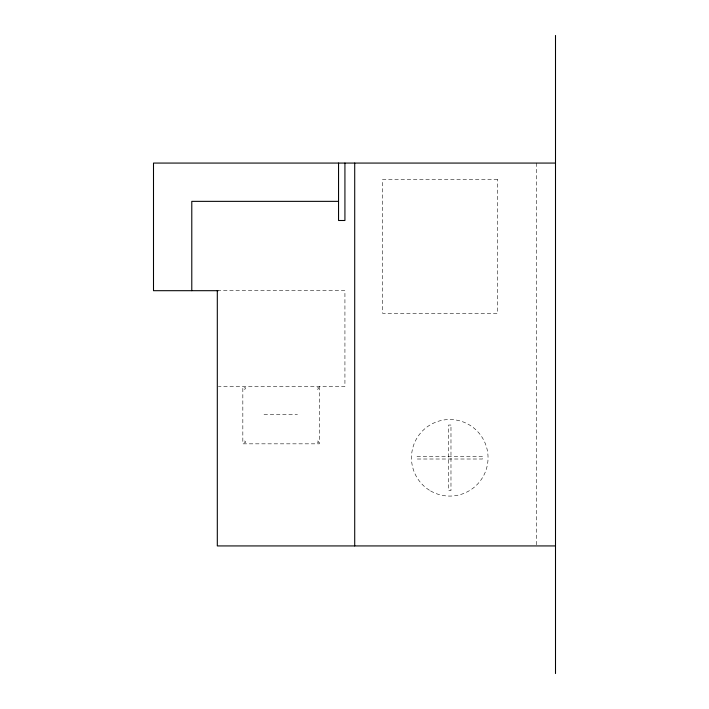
<?xml version="1.0" encoding="UTF-8"?>
<svg xmlns="http://www.w3.org/2000/svg" width="709" height="709" viewBox="0 0 709 709"><rect width="100%" height="100%" fill="white"/><g stroke="black" fill="none" stroke-linecap="round" stroke-linejoin="round"><path stroke-width="0.53" stroke-dasharray="3.54 2.66" d="M217.308 290.69L344.928 290.69L344.928 386.405L218.407 386.405M264.023 414.685L297.461 414.685M536.359 163.07L536.359 544.822M319.404 386.405L319.404 443.834L242.832 443.834L242.832 386.405M497.541 179.412L382.683 179.412L382.683 313.413L497.541 313.413L497.541 179.412M450.977 425.046L448.549 425.046L448.549 490.539L450.977 490.539L450.977 425.046M482.51 456.587L417.016 456.587L417.016 459.007L482.51 459.007L482.51 456.587M317.198 442.753A0.913 0.913 0 0 0 318.554 441.964A0.913 0.913 0 0 0 317.198 441.175A0.913 0.913 0 0 0 317.198 442.753M317.127 389.019A0.913 0.913 0 0 0 318.554 388.355A0.913 0.913 0 0 0 317.269 387.451A0.913 0.913 0 0 0 317.127 389.019M244.135 389.064A0.913 0.913 0 0 0 245.5 388.275A0.913 0.913 0 0 0 244.135 387.486A0.913 0.913 0 0 0 244.135 389.064M244.135 442.753A0.913 0.913 0 0 0 245.5 441.964A0.913 0.913 0 0 0 244.135 441.175A0.913 0.913 0 0 0 244.135 442.753M430.62 490.956A38.286 38.286 0 0 0 488.049 457.792A38.286 38.286 0 0 0 430.62 424.638A38.286 38.286 0 0 0 430.62 490.956"/><path stroke-width="1.06" d="M555.501 163.07L153.498 163.07L153.498 290.69L218.23 290.69M338.548 201.356L191.785 201.356L191.785 290.69M555.501 545.93L217.308 545.93L217.308 290.69M555.501 35.45L555.501 673.55M354.713 163.07L354.713 545.93M344.928 163.07L344.928 220.499L338.548 220.499L338.548 163.07"/></g></svg>
